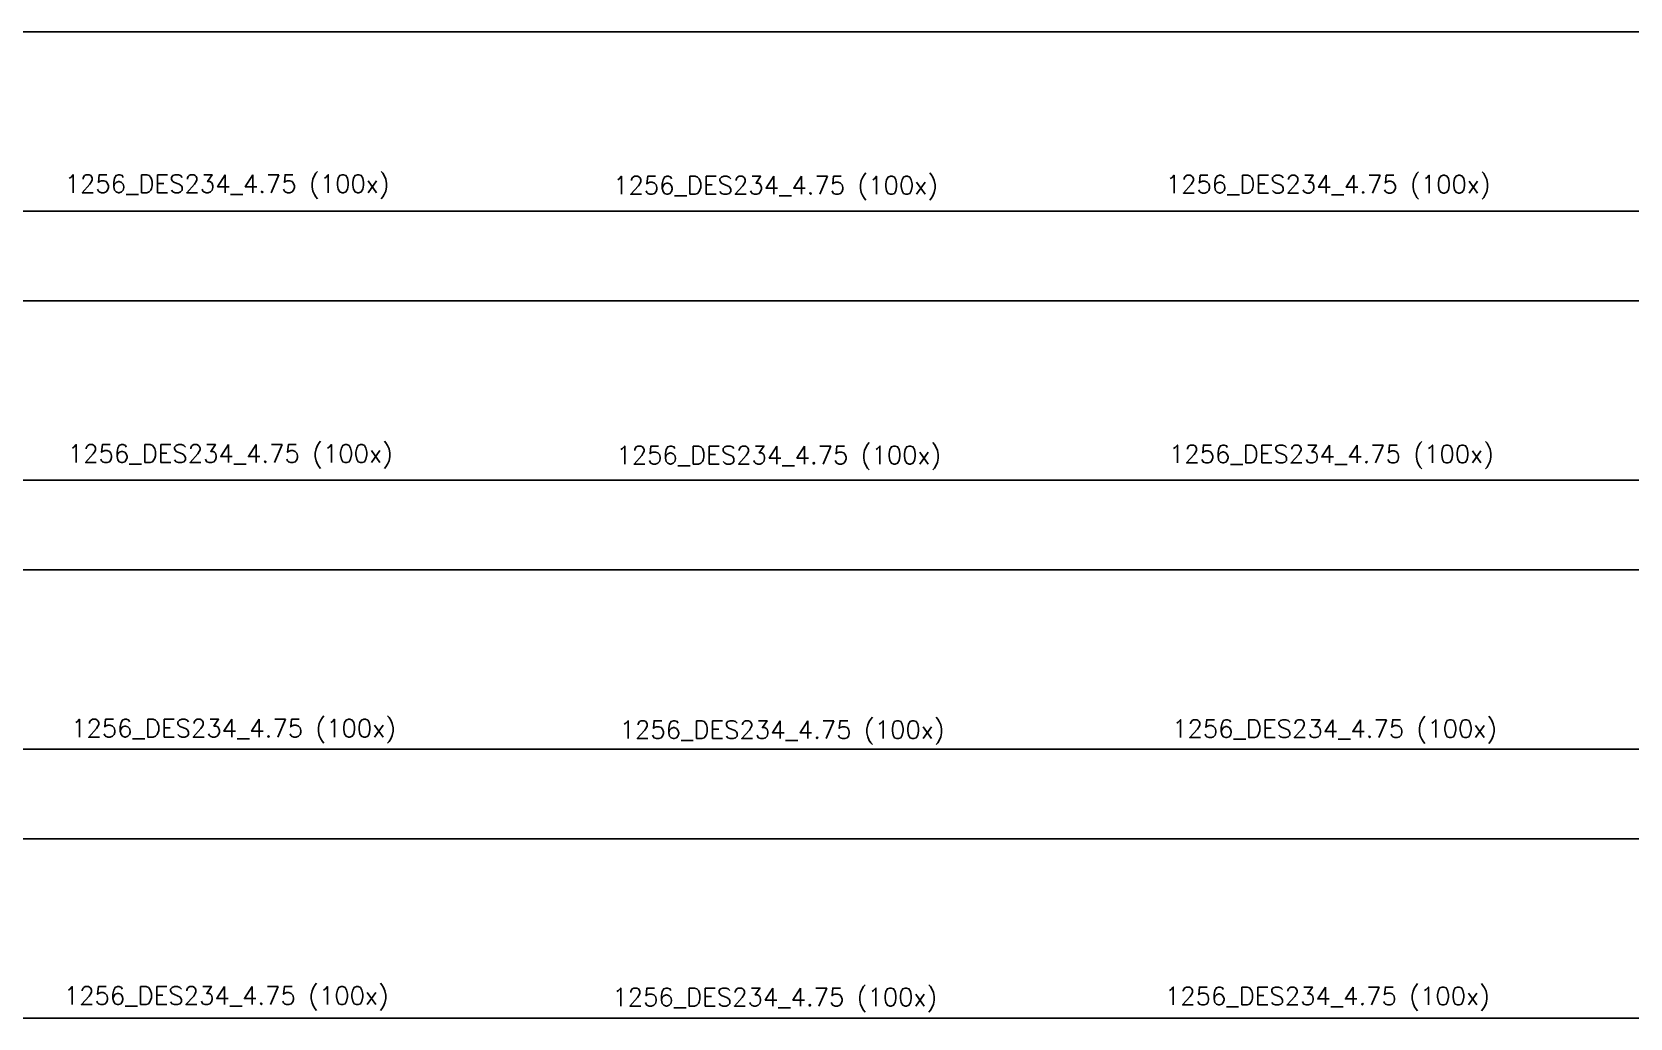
# Model space of a CAD drawing. Header units: millimetres. Extents: x 9334 to 102743, y -10636 to 13312.
# Drawn here: x 23123 to 32036, y 1432 to 6932 of the extents above; entities that cross this region are included whole.
import ezdxf

# ---------------------------------------------------------------- set-up
doc = ezdxf.new("R2010")
doc.units = ezdxf.units.MM
doc.header["$MEASUREMENT"] = 0
for name, color, linetype in [('#3.00', 128, 'Continuous'), ('#3.35', 80, 'Continuous'), ('#3.75', 4, 'Continuous'), ('#4.25', 131, 'Continuous'), ('TEXTO', 3, 'Continuous')]:
    doc.layers.add(name, color=color, linetype=linetype)
doc.styles.add('ROMANS', font='romans')

msp = doc.modelspace()

# ---------------------------------------------------------------- linework, layer by layer
at = {"layer": '#3.00'}
msp.add_lwpolyline([(20159.6, 5931.8), (102719.5, 5931.8), (102719.5, 6931.5), (20159.6, 6931.5)], close=True, dxfattribs=at)
at = {"layer": '#3.35'}
msp.add_lwpolyline([(20159.6, 4431.9), (102694.3, 4431.9), (102694.3, 5431.8), (20159.6, 5431.8)], close=True, dxfattribs=at)
at = {"layer": '#3.75'}
msp.add_lwpolyline([(20159.6, 2931.9), (102694.3, 2931.9), (102694.3, 3931.9), (20159.6, 3931.9)], close=True, dxfattribs=at)
at = {"layer": '#4.25'}
msp.add_lwpolyline([(20159.6, 1432), (102694.3, 1432), (102694.3, 2431.9), (20159.6, 2431.9)], close=True, dxfattribs=at)

# ---------------------------------------------------------------- texts
at = {"layer": 'TEXTO', "color": 4, "style": 'ROMANS'}
for p in [(23305, 6034.9), (29446.3, 6032.5), (26364.3, 6026.6), (23323, 4530.2), (26382.3, 4521.9), (29464.4, 4527.8), (23341, 2998.4), (26400.3, 2990.1), (29482.4, 2996), (23300.5, 1507.2), (26359.8, 1498.9), (29441.8, 1504.8)]:
    msp.add_text('1256_DES234_4.75 (100x)', height=100, dxfattribs=at).set_placement(p)

doc.saveas('drawing.dxf')
